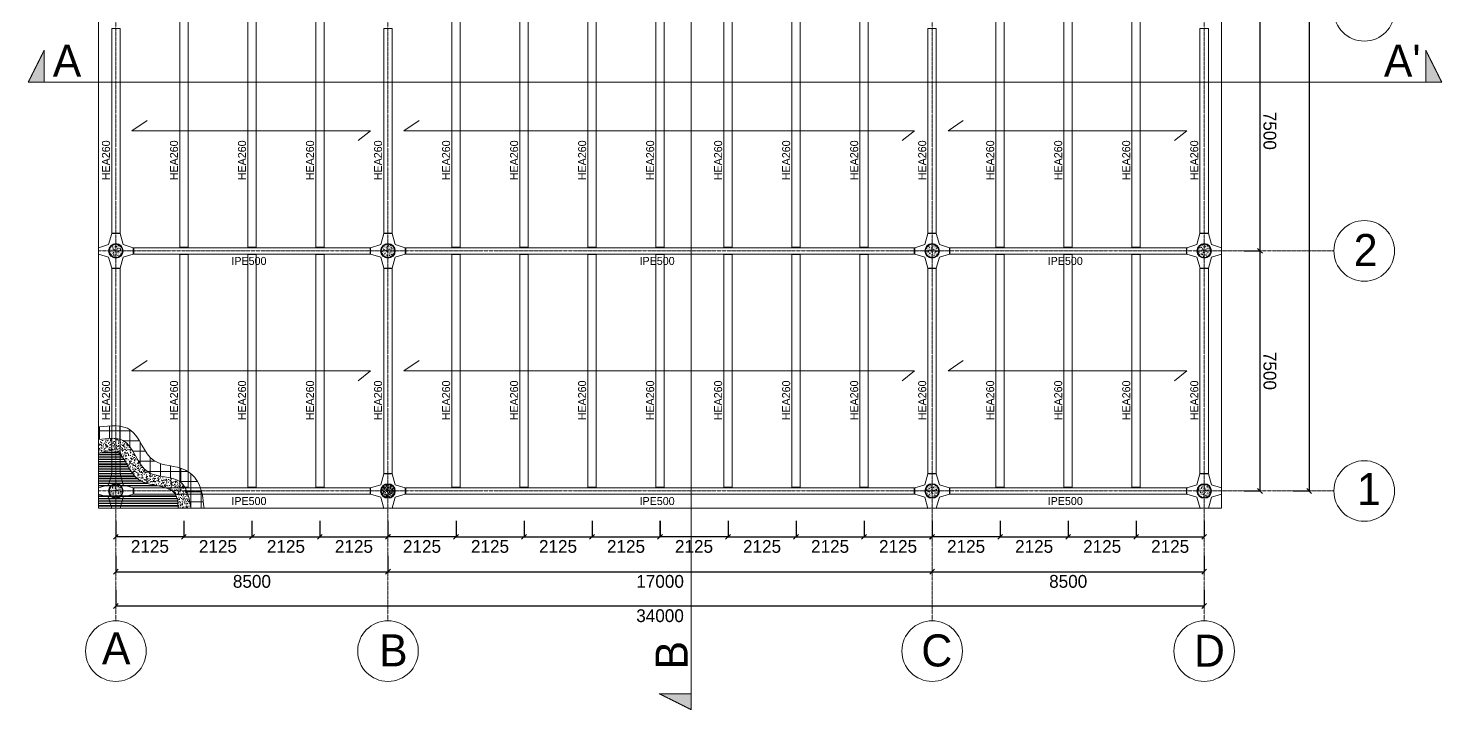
# Model space of a CAD drawing. Header units: millimetres. Extents: x -6949 to 549764, y -83146 to 127128.
# Drawn here: x 262888 to 307043, y -5539 to 15747 of the extents above; entities that cross this region are included whole.
import ezdxf

# ---------------------------------------------------------------- set-up
doc = ezdxf.new("R2010")
doc.units = ezdxf.units.MM
doc.linetypes.add('ACAD_ISO02W100', pattern=[15, 12, -3])
doc.linetypes.add('TRATTO-PUNTO', pattern=[1, 0.5, -0.25, 0, -0.25])
for name, color, linetype, lineweight in [('cemento', 253, 'Continuous', 9), ('GRIGLIA', 6, 'Continuous', 9), ('griglie', 6, 'TRATTO-PUNTO', 9), ('piastra', 6, 'Continuous', 18), ('S-BEAM', 5, 'Continuous', 18), ('S-COLS', 7, 'Continuous', 18), ('sezione', 1, 'ACAD_ISO02W100', 20), ('solaio', 252, 'Continuous', 9), ('SOLAIOPIANTA', 7, 'Continuous', 5)]:
    doc.layers.add(name, color=color, linetype=linetype, lineweight=lineweight)
doc.layers.add('quote', color=7, linetype='Continuous', lineweight=5, true_color=0x383838)
doc.styles.get("Standard").update_dxf_attribs({"font": ''})
doc.styles.get('Standard').set_extended_font_data('Bahnschrift Light')
doc.dimstyles.new('Q 1_150', dxfattribs={"dimtxt": 400, "dimasz": 150, "dimexe": 0.18, "dimexo": 0.0625, "dimgap": 100, "dimtad": 2, "dimdec": 0, "dimzin": 0, "dimdsep": 46, "dimtxsty": 'Standard', "dimblk": 'OBLIQUE', "dimcen": 0, "dimadec": 0, "dimazin": 0, "dimtfac": 1, "dimtdec": 0, "dimtofl": 0, "dimtmove": 1, "dimatfit": 3, "dimfxl": 500, "dimfxlon": 1, "dimtolj": 1, "dimtzin": 0, "dimarcsym": 1})

# ---------------------------------------------------------------- blocks, each defined once
blk = doc.blocks.new('*U166')
at = {"true_color": 0xc7c8ca}
h = blk.add_hatch(color=9, dxfattribs=at)
h.dxf.hatch_style = 1
h.paths.add_polyline_path([(-229, 0, 1), (229, 0, 1)])
h.paths.add_polyline_path([(-209, 0, -1), (209, 0, -1)], flags=16)
h.paths.add_polyline_path([(-146, -100, -1), (-130, -100, -1)], flags=0)
h.paths.add_polyline_path([(-179, 0, -1), (-163, 0, -1)], flags=0)
h.paths.add_polyline_path([(-61, -162, -1), (-45, -162, -1)], flags=0)
h.paths.add_polyline_path([(-146, 100, -1), (-130, 100, -1)], flags=0)
h.paths.add_polyline_path([(45, -162, -1), (61, -162, -1)], flags=0)
h.paths.add_polyline_path([(-61, 162, -1), (-45, 162, -1)], flags=0)
h.paths.add_polyline_path([(130, -100, -1), (146, -100, -1)], flags=0)
h.paths.add_polyline_path([(45, 162, -1), (61, 162, -1)], flags=0)
h.paths.add_polyline_path([(163, 0, -1), (179, 0, -1)], flags=0)
h.paths.add_polyline_path([(130, 100, -1), (146, 100, -1)], flags=0)
blk = doc.blocks.new('*U167')
at = {"layer": 'piastra', "color": 0, "linetype": 'ByBlock', "lineweight": -2, "transparency": 16777216}
for p in [(0, 37500), (8500, 37500), (0, 30000), (8500, 30000), (0, 22500), (8500, 22500), (0, 15000), (8500, 15000), (0, 7500), (8500, 7500), (0, 0), (8500, 0)]:
    blk.add_blockref('*U166', p, dxfattribs=at)
blk = doc.blocks.new('*U168')
at = {"true_color": 0xc7c8ca}
h = blk.add_hatch(color=9, dxfattribs=at)
h.dxf.hatch_style = 1
h.paths.add_polyline_path([(-229, 0, 1), (229, 0, 1)])
h.paths.add_polyline_path([(-209, 0, -1), (209, 0, -1)], flags=16)
h.paths.add_polyline_path([(-146, -100, -1), (-130, -100, -1)], flags=0)
h.paths.add_polyline_path([(-179, 0, -1), (-163, 0, -1)], flags=0)
h.paths.add_polyline_path([(-61, -162, -1), (-45, -162, -1)], flags=0)
h.paths.add_polyline_path([(-146, 100, -1), (-130, 100, -1)], flags=0)
h.paths.add_polyline_path([(45, -162, -1), (61, -162, -1)], flags=0)
h.paths.add_polyline_path([(-61, 162, -1), (-45, 162, -1)], flags=0)
h.paths.add_polyline_path([(130, -100, -1), (146, -100, -1)], flags=0)
h.paths.add_polyline_path([(45, 162, -1), (61, 162, -1)], flags=0)
h.paths.add_polyline_path([(163, 0, -1), (179, 0, -1)], flags=0)
h.paths.add_polyline_path([(130, 100, -1), (146, 100, -1)], flags=0)
blk = doc.blocks.new('*U169')
at = {"layer": 'piastra', "color": 0, "linetype": 'ByBlock', "lineweight": -2, "transparency": 16777216}
for p in [(0, 37500), (8500, 37500), (0, 30000), (8500, 30000), (0, 22500), (8500, 22500), (0, 15000), (8500, 15000), (0, 7500), (8500, 7500), (0, 0), (8500, 0)]:
    blk.add_blockref('*U168', p, dxfattribs=at)
blk = doc.blocks.new('_Oblique')
at = {"color": 0, "linetype": 'ByBlock', "lineweight": -2}
blk.add_line((-0.5, -0.5), (0.5, 0.5), dxfattribs=at)
blk = doc.blocks.new('*D999')
at = {"layer": 'Defpoints', "color": 0, "transparency": 16777216}
for p in [(291125, 8794), (301368, 8794), (291125, 1294)]:
    blk.add_point(p, dxfattribs=at)
at = {"layer": 'quote', "color": 0, "lineweight": -2, "transparency": 16777216}
for p, q in [((300868, 8794), (301368, 8794)), ((301368, 1294), (301368, 8794)), ((300868, 1294), (301368, 1294))]:
    blk.add_line(p, q, dxfattribs=at)
at = {"layer": 'quote', "color": 0, "lineweight": -2, "transparency": 16777216, "xscale": 150, "yscale": 150, "zscale": 150}
for p, rotation in [((301368, 8794), 90.00027978640973), ((301368, 1294), 270.0002797864097)]:
    blk.add_blockref('_Oblique', p, dxfattribs=dict(at, rotation=rotation))
at = {"layer": 'quote', "color": 0, "transparency": 16777216, "insert": (301672, 5044), "char_height": 400, "attachment_point": 5, "rotation": 270.0003}
blk.add_mtext('\\A1;7500', dxfattribs=at)
blk = doc.blocks.new('*D1000')
at = {"layer": 'Defpoints', "color": 0, "transparency": 16777216}
for p in [(299622, 16294), (301368, 16294), (291125, 8794)]:
    blk.add_point(p, dxfattribs=at)
at = {"layer": 'quote', "color": 0, "lineweight": -2, "transparency": 16777216}
for p, q in [((300868, 16294), (301368, 16294)), ((301368, 8794), (301368, 16294)), ((300868, 8794), (301368, 8794))]:
    blk.add_line(p, q, dxfattribs=at)
at = {"layer": 'quote', "color": 0, "lineweight": -2, "transparency": 16777216, "xscale": 150, "yscale": 150, "zscale": 150}
for p, rotation in [((301368, 16294), 90.00027978637635), ((301368, 8794), 270.0002797863763)]:
    blk.add_blockref('_Oblique', p, dxfattribs=dict(at, rotation=rotation))
at = {"layer": 'quote', "color": 0, "transparency": 16777216, "insert": (301672, 12544), "char_height": 400, "attachment_point": 5, "rotation": 270.0003}
blk.add_mtext('\\A1;7500', dxfattribs=at)
blk = doc.blocks.new('*D1004')
at = {"layer": 'Defpoints', "color": 0, "transparency": 16777216}
for p in [(299622, 38794), (299622, 1294), (302902, 1294)]:
    blk.add_point(p, dxfattribs=at)
at = {"layer": 'quote', "color": 0, "lineweight": -2, "transparency": 16777216}
for p, q in [((302402, 38794), (302903, 38794)), ((302902, 38794), (302902, 1294)), ((302402, 1294), (302903, 1294))]:
    blk.add_line(p, q, dxfattribs=at)
at = {"layer": 'quote', "color": 0, "lineweight": -2, "transparency": 16777216, "xscale": 150, "yscale": 150, "zscale": 150}
for p, rotation in [((302902, 38794), 90), ((302902, 1294), 270)]:
    blk.add_blockref('_Oblique', p, dxfattribs=dict(at, rotation=rotation))
at = {"layer": 'quote', "color": 0, "transparency": 16777216, "insert": (303207, 20044), "char_height": 400, "attachment_point": 5, "rotation": 90}
blk.add_mtext('\\A1;37500', dxfattribs=at)
blk = doc.blocks.new('*D1005')
at = {"layer": 'Defpoints', "color": 0, "transparency": 16777216}
for p in [(265625, 1294), (267750, 1294), (265625, -136)]:
    blk.add_point(p, dxfattribs=at)
at = {"layer": 'quote', "color": 0, "lineweight": -2, "transparency": 16777216}
for p, q in [((265625, 364), (265625, -136)), ((267750, 364), (267750, -136)), ((267750, -136), (265625, -136))]:
    blk.add_line(p, q, dxfattribs=at)
at = {"layer": 'quote', "color": 0, "lineweight": -2, "transparency": 16777216, "xscale": 150, "yscale": 150, "zscale": 150, "rotation": 180}
blk.add_blockref('_Oblique', (265625, -136), dxfattribs=at)
at = {"layer": 'quote', "color": 0, "lineweight": -2, "transparency": 16777216, "xscale": 150, "yscale": 150, "zscale": 150}
blk.add_blockref('_Oblique', (267750, -136), dxfattribs=at)
at = {"layer": 'quote', "color": 0, "transparency": 16777216, "insert": (266687, -440), "char_height": 400, "attachment_point": 5}
blk.add_mtext('\\A1;2125', dxfattribs=at)
blk = doc.blocks.new('*D1006')
at = {"layer": 'Defpoints', "color": 0, "transparency": 16777216}
for p in [(267750, 1294), (269875, 1293), (269875, -136)]:
    blk.add_point(p, dxfattribs=at)
at = {"layer": 'quote', "color": 0, "lineweight": -2, "transparency": 16777216}
for p, q in [((267750, 364), (267750, -136)), ((269875, 364), (269875, -136)), ((267750, -136), (269875, -136))]:
    blk.add_line(p, q, dxfattribs=at)
at = {"layer": 'quote', "color": 0, "lineweight": -2, "transparency": 16777216, "xscale": 150, "yscale": 150, "zscale": 150, "rotation": 180}
blk.add_blockref('_Oblique', (267750, -136), dxfattribs=at)
at = {"layer": 'quote', "color": 0, "lineweight": -2, "transparency": 16777216, "xscale": 150, "yscale": 150, "zscale": 150}
blk.add_blockref('_Oblique', (269875, -136), dxfattribs=at)
at = {"layer": 'quote', "color": 0, "transparency": 16777216, "insert": (268812, -440), "char_height": 400, "attachment_point": 5}
blk.add_mtext('\\A1;2125', dxfattribs=at)
blk = doc.blocks.new('*D1007')
at = {"layer": 'Defpoints', "color": 0, "transparency": 16777216}
for p in [(271999, 1408), (269875, 1293), (271999, -136)]:
    blk.add_point(p, dxfattribs=at)
at = {"layer": 'quote', "color": 0, "lineweight": -2, "transparency": 16777216}
for p, q in [((269875, 364), (269875, -136)), ((271999, 364), (271999, -136)), ((269875, -136), (271999, -136))]:
    blk.add_line(p, q, dxfattribs=at)
at = {"layer": 'quote', "color": 0, "lineweight": -2, "transparency": 16777216, "xscale": 150, "yscale": 150, "zscale": 150, "rotation": 180}
blk.add_blockref('_Oblique', (269875, -136), dxfattribs=at)
at = {"layer": 'quote', "color": 0, "lineweight": -2, "transparency": 16777216, "xscale": 150, "yscale": 150, "zscale": 150}
blk.add_blockref('_Oblique', (271999, -136), dxfattribs=at)
at = {"layer": 'quote', "color": 0, "transparency": 16777216, "insert": (270937, -440), "char_height": 400, "attachment_point": 5}
blk.add_mtext('\\A1;2125', dxfattribs=at)
blk = doc.blocks.new('*D1008')
at = {"layer": 'Defpoints', "color": 0, "transparency": 16777216}
for p in [(274123, 1408), (271999, 1293), (274123, -136)]:
    blk.add_point(p, dxfattribs=at)
at = {"layer": 'quote', "color": 0, "lineweight": -2, "transparency": 16777216}
for p, q in [((271999, 364), (271999, -136)), ((274123, 364), (274123, -136)), ((271999, -136), (274123, -136))]:
    blk.add_line(p, q, dxfattribs=at)
at = {"layer": 'quote', "color": 0, "lineweight": -2, "transparency": 16777216, "xscale": 150, "yscale": 150, "zscale": 150, "rotation": 180}
blk.add_blockref('_Oblique', (271999, -136), dxfattribs=at)
at = {"layer": 'quote', "color": 0, "lineweight": -2, "transparency": 16777216, "xscale": 150, "yscale": 150, "zscale": 150}
blk.add_blockref('_Oblique', (274123, -136), dxfattribs=at)
at = {"layer": 'quote', "color": 0, "transparency": 16777216, "insert": (273061, -440), "char_height": 400, "attachment_point": 5}
blk.add_mtext('\\A1;2125', dxfattribs=at)
blk = doc.blocks.new('*D1010')
at = {"layer": 'Defpoints', "color": 0, "transparency": 16777216}
for p in [(274125, 1294), (276250, 1294), (274125, -136)]:
    blk.add_point(p, dxfattribs=at)
at = {"layer": 'quote', "color": 0, "lineweight": -2, "transparency": 16777216}
for p, q in [((274125, 364), (274125, -136)), ((276250, 364), (276250, -136)), ((276250, -136), (274125, -136))]:
    blk.add_line(p, q, dxfattribs=at)
at = {"layer": 'quote', "color": 0, "lineweight": -2, "transparency": 16777216, "xscale": 150, "yscale": 150, "zscale": 150, "rotation": 180}
blk.add_blockref('_Oblique', (274125, -136), dxfattribs=at)
at = {"layer": 'quote', "color": 0, "lineweight": -2, "transparency": 16777216, "xscale": 150, "yscale": 150, "zscale": 150}
blk.add_blockref('_Oblique', (276250, -136), dxfattribs=at)
at = {"layer": 'quote', "color": 0, "transparency": 16777216, "insert": (275187, -440), "char_height": 400, "attachment_point": 5}
blk.add_mtext('\\A1;2125', dxfattribs=at)
blk = doc.blocks.new('*D1011')
at = {"layer": 'Defpoints', "color": 0, "transparency": 16777216}
for p in [(276250, 1294), (278375, 1293), (278375, -136)]:
    blk.add_point(p, dxfattribs=at)
at = {"layer": 'quote', "color": 0, "lineweight": -2, "transparency": 16777216}
for p, q in [((276250, 364), (276250, -136)), ((278375, 364), (278375, -136)), ((276250, -136), (278375, -136))]:
    blk.add_line(p, q, dxfattribs=at)
at = {"layer": 'quote', "color": 0, "lineweight": -2, "transparency": 16777216, "xscale": 150, "yscale": 150, "zscale": 150, "rotation": 180}
blk.add_blockref('_Oblique', (276250, -136), dxfattribs=at)
at = {"layer": 'quote', "color": 0, "lineweight": -2, "transparency": 16777216, "xscale": 150, "yscale": 150, "zscale": 150}
blk.add_blockref('_Oblique', (278375, -136), dxfattribs=at)
at = {"layer": 'quote', "color": 0, "transparency": 16777216, "insert": (277312, -440), "char_height": 400, "attachment_point": 5}
blk.add_mtext('\\A1;2125', dxfattribs=at)
blk = doc.blocks.new('*D1012')
at = {"layer": 'Defpoints', "color": 0, "transparency": 16777216}
for p in [(280499, 1408), (278375, 1293), (280499, -136)]:
    blk.add_point(p, dxfattribs=at)
at = {"layer": 'quote', "color": 0, "lineweight": -2, "transparency": 16777216}
for p, q in [((278375, 364), (278375, -136)), ((280499, 364), (280499, -136)), ((278375, -136), (280499, -136))]:
    blk.add_line(p, q, dxfattribs=at)
at = {"layer": 'quote', "color": 0, "lineweight": -2, "transparency": 16777216, "xscale": 150, "yscale": 150, "zscale": 150, "rotation": 180}
blk.add_blockref('_Oblique', (278375, -136), dxfattribs=at)
at = {"layer": 'quote', "color": 0, "lineweight": -2, "transparency": 16777216, "xscale": 150, "yscale": 150, "zscale": 150}
blk.add_blockref('_Oblique', (280499, -136), dxfattribs=at)
at = {"layer": 'quote', "color": 0, "transparency": 16777216, "insert": (279437, -440), "char_height": 400, "attachment_point": 5}
blk.add_mtext('\\A1;2125', dxfattribs=at)
blk = doc.blocks.new('*D1009')
at = {"layer": 'Defpoints', "color": 0, "transparency": 16777216}
for p in [(282623, 1408), (280499, 1293), (282623, -136)]:
    blk.add_point(p, dxfattribs=at)
at = {"layer": 'quote', "color": 0, "lineweight": -2, "transparency": 16777216}
for p, q in [((280499, 364), (280499, -136)), ((282623, 364), (282623, -136)), ((280499, -136), (282623, -136))]:
    blk.add_line(p, q, dxfattribs=at)
at = {"layer": 'quote', "color": 0, "lineweight": -2, "transparency": 16777216, "xscale": 150, "yscale": 150, "zscale": 150, "rotation": 180}
blk.add_blockref('_Oblique', (280499, -136), dxfattribs=at)
at = {"layer": 'quote', "color": 0, "lineweight": -2, "transparency": 16777216, "xscale": 150, "yscale": 150, "zscale": 150}
blk.add_blockref('_Oblique', (282623, -136), dxfattribs=at)
at = {"layer": 'quote', "color": 0, "transparency": 16777216, "insert": (281561, -440), "char_height": 400, "attachment_point": 5}
blk.add_mtext('\\A1;2125', dxfattribs=at)
blk = doc.blocks.new('*D1014')
at = {"layer": 'Defpoints', "color": 0, "transparency": 16777216}
for p in [(291122, 1294), (293247, 1294), (291122, -136)]:
    blk.add_point(p, dxfattribs=at)
at = {"layer": 'quote', "color": 0, "lineweight": -2, "transparency": 16777216}
for p, q in [((291122, 364), (291122, -136)), ((293247, 364), (293247, -136)), ((293247, -136), (291122, -136))]:
    blk.add_line(p, q, dxfattribs=at)
at = {"layer": 'quote', "color": 0, "lineweight": -2, "transparency": 16777216, "xscale": 150, "yscale": 150, "zscale": 150, "rotation": 180}
blk.add_blockref('_Oblique', (291122, -136), dxfattribs=at)
at = {"layer": 'quote', "color": 0, "lineweight": -2, "transparency": 16777216, "xscale": 150, "yscale": 150, "zscale": 150}
blk.add_blockref('_Oblique', (293247, -136), dxfattribs=at)
at = {"layer": 'quote', "color": 0, "transparency": 16777216, "insert": (292185, -440), "char_height": 400, "attachment_point": 5}
blk.add_mtext('\\A1;2125', dxfattribs=at)
blk = doc.blocks.new('*D1015')
at = {"layer": 'Defpoints', "color": 0, "transparency": 16777216}
for p in [(293247, 1294), (295372, 1293), (295372, -136)]:
    blk.add_point(p, dxfattribs=at)
at = {"layer": 'quote', "color": 0, "lineweight": -2, "transparency": 16777216}
for p, q in [((293247, 364), (293247, -136)), ((295372, 364), (295372, -136)), ((293247, -136), (295372, -136))]:
    blk.add_line(p, q, dxfattribs=at)
at = {"layer": 'quote', "color": 0, "lineweight": -2, "transparency": 16777216, "xscale": 150, "yscale": 150, "zscale": 150, "rotation": 180}
blk.add_blockref('_Oblique', (293247, -136), dxfattribs=at)
at = {"layer": 'quote', "color": 0, "lineweight": -2, "transparency": 16777216, "xscale": 150, "yscale": 150, "zscale": 150}
blk.add_blockref('_Oblique', (295372, -136), dxfattribs=at)
at = {"layer": 'quote', "color": 0, "transparency": 16777216, "insert": (294310, -440), "char_height": 400, "attachment_point": 5}
blk.add_mtext('\\A1;2125', dxfattribs=at)
blk = doc.blocks.new('*D1016')
at = {"layer": 'Defpoints', "color": 0, "transparency": 16777216}
for p in [(297497, 1408), (295372, 1293), (297497, -136)]:
    blk.add_point(p, dxfattribs=at)
at = {"layer": 'quote', "color": 0, "lineweight": -2, "transparency": 16777216}
for p, q in [((295372, 364), (295372, -136)), ((297497, 364), (297497, -136)), ((295372, -136), (297497, -136))]:
    blk.add_line(p, q, dxfattribs=at)
at = {"layer": 'quote', "color": 0, "lineweight": -2, "transparency": 16777216, "xscale": 150, "yscale": 150, "zscale": 150, "rotation": 180}
blk.add_blockref('_Oblique', (295372, -136), dxfattribs=at)
at = {"layer": 'quote', "color": 0, "lineweight": -2, "transparency": 16777216, "xscale": 150, "yscale": 150, "zscale": 150}
blk.add_blockref('_Oblique', (297497, -136), dxfattribs=at)
at = {"layer": 'quote', "color": 0, "transparency": 16777216, "insert": (296435, -440), "char_height": 400, "attachment_point": 5}
blk.add_mtext('\\A1;2125', dxfattribs=at)
blk = doc.blocks.new('*D1013')
at = {"layer": 'Defpoints', "color": 0, "transparency": 16777216}
for p in [(299621, 1408), (297497, 1293), (299621, -136)]:
    blk.add_point(p, dxfattribs=at)
at = {"layer": 'quote', "color": 0, "lineweight": -2, "transparency": 16777216}
for p, q in [((297497, 364), (297497, -136)), ((299621, 364), (299621, -136)), ((297497, -136), (299621, -136))]:
    blk.add_line(p, q, dxfattribs=at)
at = {"layer": 'quote', "color": 0, "lineweight": -2, "transparency": 16777216, "xscale": 150, "yscale": 150, "zscale": 150, "rotation": 180}
blk.add_blockref('_Oblique', (297497, -136), dxfattribs=at)
at = {"layer": 'quote', "color": 0, "lineweight": -2, "transparency": 16777216, "xscale": 150, "yscale": 150, "zscale": 150}
blk.add_blockref('_Oblique', (299621, -136), dxfattribs=at)
at = {"layer": 'quote', "color": 0, "transparency": 16777216, "insert": (298559, -440), "char_height": 400, "attachment_point": 5}
blk.add_mtext('\\A1;2125', dxfattribs=at)
blk = doc.blocks.new('*D1017')
at = {"layer": 'Defpoints', "color": 0, "transparency": 16777216}
for p in [(282622, 1294), (284747, 1294), (282622, -136)]:
    blk.add_point(p, dxfattribs=at)
at = {"layer": 'quote', "color": 0, "lineweight": -2, "transparency": 16777216}
for p, q in [((282622, 364), (282622, -136)), ((284747, 364), (284747, -136)), ((284747, -136), (282622, -136))]:
    blk.add_line(p, q, dxfattribs=at)
at = {"layer": 'quote', "color": 0, "lineweight": -2, "transparency": 16777216, "xscale": 150, "yscale": 150, "zscale": 150, "rotation": 180}
blk.add_blockref('_Oblique', (282622, -136), dxfattribs=at)
at = {"layer": 'quote', "color": 0, "lineweight": -2, "transparency": 16777216, "xscale": 150, "yscale": 150, "zscale": 150}
blk.add_blockref('_Oblique', (284747, -136), dxfattribs=at)
at = {"layer": 'quote', "color": 0, "transparency": 16777216, "insert": (283685, -440), "char_height": 400, "attachment_point": 5}
blk.add_mtext('\\A1;2125', dxfattribs=at)
blk = doc.blocks.new('*D1018')
at = {"layer": 'Defpoints', "color": 0, "transparency": 16777216}
for p in [(284747, 1294), (286872, 1293), (286872, -136)]:
    blk.add_point(p, dxfattribs=at)
at = {"layer": 'quote', "color": 0, "lineweight": -2, "transparency": 16777216}
for p, q in [((284747, 364), (284747, -136)), ((286872, 364), (286872, -136)), ((284747, -136), (286872, -136))]:
    blk.add_line(p, q, dxfattribs=at)
at = {"layer": 'quote', "color": 0, "lineweight": -2, "transparency": 16777216, "xscale": 150, "yscale": 150, "zscale": 150, "rotation": 180}
blk.add_blockref('_Oblique', (284747, -136), dxfattribs=at)
at = {"layer": 'quote', "color": 0, "lineweight": -2, "transparency": 16777216, "xscale": 150, "yscale": 150, "zscale": 150}
blk.add_blockref('_Oblique', (286872, -136), dxfattribs=at)
at = {"layer": 'quote', "color": 0, "transparency": 16777216, "insert": (285810, -440), "char_height": 400, "attachment_point": 5}
blk.add_mtext('\\A1;2125', dxfattribs=at)
blk = doc.blocks.new('*D1019')
at = {"layer": 'Defpoints', "color": 0, "transparency": 16777216}
for p in [(288997, 1408), (286872, 1293), (288997, -136)]:
    blk.add_point(p, dxfattribs=at)
at = {"layer": 'quote', "color": 0, "lineweight": -2, "transparency": 16777216}
for p, q in [((286872, 364), (286872, -136)), ((288997, 364), (288997, -136)), ((286872, -136), (288997, -136))]:
    blk.add_line(p, q, dxfattribs=at)
at = {"layer": 'quote', "color": 0, "lineweight": -2, "transparency": 16777216, "xscale": 150, "yscale": 150, "zscale": 150, "rotation": 180}
blk.add_blockref('_Oblique', (286872, -136), dxfattribs=at)
at = {"layer": 'quote', "color": 0, "lineweight": -2, "transparency": 16777216, "xscale": 150, "yscale": 150, "zscale": 150}
blk.add_blockref('_Oblique', (288997, -136), dxfattribs=at)
at = {"layer": 'quote', "color": 0, "transparency": 16777216, "insert": (287935, -440), "char_height": 400, "attachment_point": 5}
blk.add_mtext('\\A1;2125', dxfattribs=at)
blk = doc.blocks.new('*D1020')
at = {"layer": 'Defpoints', "color": 0, "transparency": 16777216}
for p in [(291121, 1408), (288997, 1293), (291121, -136)]:
    blk.add_point(p, dxfattribs=at)
at = {"layer": 'quote', "color": 0, "lineweight": -2, "transparency": 16777216}
for p, q in [((288997, 364), (288997, -136)), ((291121, 364), (291121, -136)), ((288997, -136), (291121, -136))]:
    blk.add_line(p, q, dxfattribs=at)
at = {"layer": 'quote', "color": 0, "lineweight": -2, "transparency": 16777216, "xscale": 150, "yscale": 150, "zscale": 150, "rotation": 180}
blk.add_blockref('_Oblique', (288997, -136), dxfattribs=at)
at = {"layer": 'quote', "color": 0, "lineweight": -2, "transparency": 16777216, "xscale": 150, "yscale": 150, "zscale": 150}
blk.add_blockref('_Oblique', (291121, -136), dxfattribs=at)
at = {"layer": 'quote', "color": 0, "transparency": 16777216, "insert": (290059, -440), "char_height": 400, "attachment_point": 5}
blk.add_mtext('\\A1;2125', dxfattribs=at)
blk = doc.blocks.new('*D1021')
at = {"layer": 'Defpoints', "color": 0, "transparency": 16777216}
for p in [(265625, 1294), (274125, 1294), (274125, -1228)]:
    blk.add_point(p, dxfattribs=at)
at = {"layer": 'quote', "color": 0, "lineweight": -2, "transparency": 16777216}
for p, q in [((265625, -728), (265625, -1228)), ((274125, -728), (274125, -1228)), ((265625, -1228), (274125, -1228))]:
    blk.add_line(p, q, dxfattribs=at)
at = {"layer": 'quote', "color": 0, "lineweight": -2, "transparency": 16777216, "xscale": 150, "yscale": 150, "zscale": 150, "rotation": 180}
blk.add_blockref('_Oblique', (265625, -1228), dxfattribs=at)
at = {"layer": 'quote', "color": 0, "lineweight": -2, "transparency": 16777216, "xscale": 150, "yscale": 150, "zscale": 150}
blk.add_blockref('_Oblique', (274125, -1228), dxfattribs=at)
at = {"layer": 'quote', "color": 0, "transparency": 16777216, "insert": (269875, -1532), "char_height": 400, "attachment_point": 5}
blk.add_mtext('\\A1;8500', dxfattribs=at)
blk = doc.blocks.new('*D1022')
at = {"layer": 'Defpoints', "color": 0, "transparency": 16777216}
for p in [(274125, 1294), (291125, -1228), (291125, -1228)]:
    blk.add_point(p, dxfattribs=at)
at = {"layer": 'quote', "color": 0, "lineweight": -2, "transparency": 16777216}
for p, q in [((274125, -728), (274125, -1228)), ((274125, -1228), (291125, -1228)), ((291125, -1228), (291125, -1228))]:
    blk.add_line(p, q, dxfattribs=at)
at = {"layer": 'quote', "color": 0, "lineweight": -2, "transparency": 16777216, "xscale": 150, "yscale": 150, "zscale": 150, "rotation": 180}
blk.add_blockref('_Oblique', (274125, -1228), dxfattribs=at)
at = {"layer": 'quote', "color": 0, "lineweight": -2, "transparency": 16777216, "xscale": 150, "yscale": 150, "zscale": 150}
blk.add_blockref('_Oblique', (291125, -1228), dxfattribs=at)
at = {"layer": 'quote', "color": 0, "transparency": 16777216, "insert": (282625, -1532), "char_height": 400, "attachment_point": 5}
blk.add_mtext('\\A1;17000', dxfattribs=at)
blk = doc.blocks.new('*D1023')
at = {"layer": 'Defpoints', "color": 0, "transparency": 16777216}
for p in [(299622, 1294), (291125, -1228), (299622, -1228)]:
    blk.add_point(p, dxfattribs=at)
at = {"layer": 'quote', "color": 0, "lineweight": -2, "transparency": 16777216}
for p, q in [((299622, -728), (299622, -1228)), ((291125, -1228), (291125, -1228)), ((291125, -1228), (299622, -1228))]:
    blk.add_line(p, q, dxfattribs=at)
at = {"layer": 'quote', "color": 0, "lineweight": -2, "transparency": 16777216, "xscale": 150, "yscale": 150, "zscale": 150, "rotation": 180}
blk.add_blockref('_Oblique', (291125, -1228), dxfattribs=at)
at = {"layer": 'quote', "color": 0, "lineweight": -2, "transparency": 16777216, "xscale": 150, "yscale": 150, "zscale": 150}
blk.add_blockref('_Oblique', (299622, -1228), dxfattribs=at)
at = {"layer": 'quote', "color": 0, "transparency": 16777216, "insert": (295374, -1532), "char_height": 400, "attachment_point": 5}
blk.add_mtext('\\A1;8500', dxfattribs=at)
blk = doc.blocks.new('*D1024')
at = {"layer": 'Defpoints', "color": 0, "transparency": 16777216}
for p in [(265625, 1294), (299622, 1294), (265625, -2300)]:
    blk.add_point(p, dxfattribs=at)
at = {"layer": 'quote', "color": 0, "lineweight": -2, "transparency": 16777216}
for p, q in [((265625, -1800), (265625, -2300)), ((299622, -1800), (299622, -2300)), ((299622, -2300), (265625, -2300))]:
    blk.add_line(p, q, dxfattribs=at)
at = {"layer": 'quote', "color": 0, "lineweight": -2, "transparency": 16777216, "xscale": 150, "yscale": 150, "zscale": 150, "rotation": 180}
blk.add_blockref('_Oblique', (265625, -2300), dxfattribs=at)
at = {"layer": 'quote', "color": 0, "lineweight": -2, "transparency": 16777216, "xscale": 150, "yscale": 150, "zscale": 150}
blk.add_blockref('_Oblique', (299622, -2300), dxfattribs=at)
at = {"layer": 'quote', "color": 0, "transparency": 16777216, "insert": (282624, -2604), "char_height": 400, "attachment_point": 5}
blk.add_mtext('\\A1;34000', dxfattribs=at)

msp = doc.modelspace()

# ---------------------------------------------------------------- hatches: boundary and pattern name
at = {"layer": 'cemento'}
h = msp.add_hatch(dxfattribs=at)
h.set_pattern_fill('AR-CONC', color=256, scale=0.5, angle=48)
h.paths.add_polyline_path([(265416.3, 8793.6, 1), (265833.3, 8793.6, 1)])
h = msp.add_hatch(dxfattribs=at)
h.set_pattern_fill('AR-CONC', color=256, scale=0.5, angle=48)
h.paths.add_polyline_path([(273916.3, 8793.6, 1), (274333.3, 8793.6, 1)])
h = msp.add_hatch(dxfattribs=at)
h.set_pattern_fill('AR-CONC', color=256, scale=0.5, angle=48)
h.paths.add_polyline_path([(290913.8, 8793.6, 1), (291330.8, 8793.6, 1)])
h = msp.add_hatch(dxfattribs=at)
h.set_pattern_fill('AR-CONC', color=256, scale=0.5, angle=48)
h.paths.add_polyline_path([(299413.8, 8793.6, 1), (299830.8, 8793.6, 1)])
h = msp.add_hatch(dxfattribs=at)
h.set_pattern_fill('AR-CONC', color=256, scale=0.5, angle=48)
h.paths.add_polyline_path([(265416.3, 1293.6, 1), (265833.3, 1293.6, 1)])
h = msp.add_hatch(dxfattribs=at)
h.set_pattern_fill('AR-CONC', color=256, scale=0.5, angle=48)
h.paths.add_polyline_path([(273916.3, 1293.6, 1), (274333.3, 1293.6, 1)])
h = msp.add_hatch(dxfattribs=at)
h.set_pattern_fill('AR-CONC', color=256, scale=0.5, angle=48)
h.paths.add_polyline_path([(290913.8, 1293.6, 1), (291330.8, 1293.6, 1)])
h = msp.add_hatch(dxfattribs=at)
h.set_pattern_fill('AR-CONC', color=256, scale=0.5, angle=48)
h.paths.add_polyline_path([(299413.8, 1293.6, 1), (299830.8, 1293.6, 1)])
at = {"layer": 'quote'}
h = msp.add_hatch(color=1, dxfattribs=at)
h.dxf.hatch_style = 1
h.paths.add_polyline_path([(283600.9, 41721.7), (282600.9, 41221.7), (283600.9, 41221.7)])
h.paths.add_polyline_path([(283600.9, -5038.6), (282600.9, -5038.6), (283600.9, -5538.6)])
h = msp.add_hatch(color=1, dxfattribs=at)
h.dxf.hatch_style = 1
h.paths.add_polyline_path([(263387.8, 15064.4), (262887.8, 14064.4), (263387.8, 14064.4)])
h.paths.add_polyline_path([(306543, 15064.4), (306543, 14064.4), (307043, 14064.4)])
h = msp.add_hatch(dxfattribs=at)
h.set_pattern_fill('ANSI37', color=1, scale=100, angle=45)
edge = h.paths.add_edge_path()
edge.add_spline(control_points=[(268377.7, 752.2), (268347.8, 1058.9), (268301.4, 1535.5), (267678.7, 2124.7), (266602, 2013.2), (266277.9, 3420.4), (265458.8, 3335), (265084.2, 3296)], knot_values=[0, 0, 0, 0, 889.3101906, 1381.7425409, 2417.9306076, 3608.4326114, 4612.1329141, 4612.1329141, 4612.1329141, 4612.1329141], degree=3, periodic=0)
edge.add_line((265084.2, 3296), (265084.1, 2896.7))
edge.add_spline(control_points=[(265084.1, 2896.7), (265367.7, 2936.9), (266118, 3043.1), (266374.3, 1625.8), (267765.2, 1815), (267908.3, 1091.8), (267975.8, 750.8)], knot_values=[0, 0, 0, 0, 768.4534435, 2033.2481783, 3052.9640461, 3962.9627011, 3962.9627011, 3962.9627011, 3962.9627011], degree=3, periodic=0)
edge.add_line((267975.8, 750.8), (268377.8, 750.8))
h = msp.add_hatch(dxfattribs=at)
h.set_pattern_fill('AR-CONC', color=0)
edge = h.paths.add_edge_path()
edge.add_spline(control_points=[(267975.8, 752.2), (267908.3, 1093.2), (267765.2, 1816.4), (266374.3, 1627.2), (266118, 3044.5), (265367.7, 2938.3), (265084.1, 2898.1)], knot_values=[0, 0, 0, 0, 909.998655, 1929.7145228, 3194.5092575, 3962.9627011, 3962.9627011, 3962.9627011, 3962.9627011], degree=3, periodic=0)
edge.add_line((265084.1, 2898.1), (265084.1, 2472.4))
edge.add_spline(control_points=[(265084.1, 2472.4), (265281.3, 2524.7), (265871.9, 2681.5), (266103.1, 1307.8), (267510.3, 1548.7), (267560.6, 917.3), (267573.8, 752.2)], knot_values=[0, 0, 0, 0, 542.8298595, 1625.8834055, 2902.4353593, 3354.7424606, 3354.7424606, 3354.7424606, 3354.7424606], degree=3, periodic=0)
edge.add_line((267573.8, 752.2), (267975.8, 752.2))

# ---------------------------------------------------------------- linework, layer by layer
at = {"layer": 'GRIGLIA'}
for centre in [(304622.3, 16293.6), (304622.3, 8793.6), (304622.3, 1293.6), (265624.8, -3706.4), (274124.8, -3706.4), (291124.8, -3706.4), (299622.3, -3706.4)]:
    msp.add_circle(centre, 946.7, dxfattribs=at)
at = {"layer": 'griglie'}
for points in [[(265624.8, 39334.6), (265624.8, -2759.7)], [(274124.8, 39334.6), (274124.8, -2759.7)], [(291124.8, 39334.6), (291124.8, -2759.7)], [(299622.3, 39334.6), (299622.3, -2759.7)], [(265083.9, 8793.4), (303675.6, 8793.6)], [(265083.9, 1293.6), (303675.6, 1293.6)]]:
    msp.add_lwpolyline(points, dxfattribs=at)
at = {"layer": 'piastra'}
for points in [[(266165.9, 8693.4), (266165.9, 8893.4), (265852, 8990.5), (265754.9, 9334.4), (265493.3, 9334.9), (265397.8, 8990.5), (265083.9, 8893.4), (265083.9, 8693.4), (265397.8, 8596.3), (265495, 8252), (265754.9, 8252.4), (265852, 8596.3)], [(274665.9, 8693.4), (274665.9, 8893.4), (274352, 8990.5), (274254.9, 9334.4), (273993.3, 9334.9), (273897.8, 8990.5), (273583.9, 8893.4), (273583.9, 8693.4), (273897.8, 8596.3), (273995, 8252), (274254.9, 8252.4), (274352, 8596.3)], [(291663.4, 8693.4), (291663.4, 8893.4), (291349.6, 8990.5), (291252.4, 9334.4), (290990.8, 9334.9), (290895.3, 8990.5), (290581.4, 8893.4), (290581.4, 8693.4), (290895.3, 8596.3), (290992.5, 8252), (291252.4, 8252.4), (291349.6, 8596.3)], [(300163.4, 8693.4), (300163.4, 8893.4), (299849.6, 8990.5), (299752.4, 9334.4), (299490.8, 9334.9), (299395.3, 8990.5), (299081.4, 8893.4), (299081.4, 8693.4), (299395.3, 8596.3), (299492.5, 8252), (299752.4, 8252.4), (299849.6, 8596.3)], [(266165.9, 1193.4), (266165.9, 1393.4), (265852, 1490.5), (265754.9, 1834.4), (265493.3, 1834.9), (265397.8, 1490.5), (265083.9, 1393.4), (265083.9, 1193.4), (265397.8, 1096.3), (265495, 752), (265754.9, 752.4), (265852, 1096.3)], [(274665.9, 1193.4), (274665.9, 1393.4), (274352, 1490.5), (274254.9, 1834.4), (273993.3, 1834.9), (273897.8, 1490.5), (273583.9, 1393.4), (273583.9, 1193.4), (273897.8, 1096.3), (273995, 752), (274254.9, 752.4), (274352, 1096.3)], [(291663.4, 1193.4), (291663.4, 1393.4), (291349.6, 1490.5), (291252.4, 1834.4), (290990.8, 1834.9), (290895.3, 1490.5), (290581.4, 1393.4), (290581.4, 1193.4), (290895.3, 1096.3), (290992.5, 752), (291252.4, 752.4), (291349.6, 1096.3)], [(300163.4, 1193.4), (300163.4, 1393.4), (299849.6, 1490.5), (299752.4, 1834.4), (299490.8, 1834.9), (299395.3, 1490.5), (299081.4, 1393.4), (299081.4, 1193.4), (299395.3, 1096.3), (299492.5, 752), (299752.4, 752.4), (299849.6, 1096.3)]]:
    msp.add_lwpolyline(points, close=True, dxfattribs=at)
at = {"layer": 'quote'}
for points in [[(273194.9, 12236.7), (273580, 12543.6), (266125.6, 12543.6), (266597.7, 12869.8)], [(290577.6, 12543.5), (290577.6, 12543.5), (274624.5, 12543.4), (275096.6, 12869.6)], [(298692.4, 12236.7), (299077.6, 12543.6), (291623.1, 12543.6), (292095.2, 12869.8)], [(290192.4, 12236.6), (290577.6, 12543.5), (290577.6, 12543.5), (290577.6, 12543.5)], [(273194.9, 4736.7), (273580.1, 5043.6), (266125.6, 5043.6), (266597.7, 5369.8)], [(290577.6, 5043.6), (290577.6, 5043.6), (274624.5, 5043.6), (275096.6, 5369.7)], [(298692.4, 4736.7), (299077.6, 5043.6), (291623.1, 5043.6), (292095.2, 5369.8)], [(290192.4, 4736.7), (290577.6, 5043.6), (290577.6, 5043.6), (290577.6, 5043.6)]]:
    msp.add_lwpolyline(points, dxfattribs=at)
at = {"layer": 'S-BEAM'}
for points in [[(267879.9, 16178.4), (267618.3, 16178.4), (267618.3, 8908.4), (267879.9, 8908.4)], [(270004.9, 16178.4), (269743.3, 16178.4), (269743.3, 8908.4), (270004.9, 8908.4)], [(272129.9, 16178.4), (271868.3, 16178.4), (271868.3, 8908.4), (272129.9, 8908.4)], [(276379.9, 16178.3), (276118.2, 16178.3), (276118.2, 8908.3), (276379.9, 8908.3)], [(278504.9, 16178.3), (278243.2, 16178.3), (278243.2, 8908.3), (278504.9, 8908.3)], [(280629.9, 16178.3), (280368.2, 16178.3), (280368.2, 8908.3), (280629.9, 8908.3)], [(282754.9, 16178.3), (282493.2, 16178.3), (282493.2, 8908.3), (282754.9, 8908.3)], [(284879.9, 16178.3), (284618.2, 16178.3), (284618.2, 8908.3), (284879.9, 8908.3)], [(287004.9, 16178.3), (286743.2, 16178.3), (286743.2, 8908.3), (287004.9, 8908.3)], [(289129.9, 16178.3), (288868.2, 16178.3), (288868.2, 8908.3), (289129.9, 8908.3)], [(293377.4, 16178.4), (293115.8, 16178.4), (293115.8, 8908.4), (293377.4, 8908.4)], [(295502.4, 16178.4), (295240.8, 16178.4), (295240.8, 8908.4), (295502.4, 8908.4)], [(297627.4, 16178.4), (297365.8, 16178.4), (297365.8, 8908.4), (297627.4, 8908.4)], [(265754.9, 15742.4), (265493.3, 15742.4), (265493.3, 9344.9), (265754.9, 9344.9)], [(274254.9, 15742.4), (273993.3, 15742.4), (273993.3, 9344.9), (274254.9, 9344.9)], [(291252.4, 15742.4), (290990.8, 15742.4), (290990.8, 9344.9), (291252.4, 9344.9)], [(299752.4, 15742.4), (299490.8, 15742.4), (299490.8, 9344.9), (299752.4, 9344.9)], [(266180.9, 8893.4), (273568.9, 8893.4), (273568.9, 8693.4), (266180.9, 8693.4)], [(274685.9, 8893.4), (290561.4, 8893.5), (290561.4, 8693.5), (274685.9, 8693.4)], [(291678.4, 8893.4), (299066.4, 8893.4), (299066.4, 8693.4), (291678.4, 8693.4)], [(267880.4, 8678.4), (267618.8, 8678.4), (267618.8, 1408.4), (267880.4, 1408.4)], [(270004.9, 8678.4), (269743.3, 8678.4), (269743.3, 1408.4), (270004.9, 1408.4)], [(272129.9, 8678.4), (271868.3, 8678.4), (271868.3, 1408.4), (272129.9, 1408.4)], [(276379.9, 8678.4), (276118.3, 8678.4), (276118.3, 1408.4), (276379.9, 1408.4)], [(278504.9, 8678.4), (278243.3, 8678.4), (278243.3, 1408.4), (278504.9, 1408.4)], [(280629.9, 8678.4), (280368.3, 8678.4), (280368.3, 1408.4), (280629.9, 1408.4)], [(282754.9, 8678.4), (282493.3, 8678.4), (282493.3, 1408.4), (282754.9, 1408.4)], [(284879.9, 8678.4), (284618.3, 8678.4), (284618.3, 1408.4), (284879.9, 1408.4)], [(287004.9, 8678.4), (286743.3, 8678.4), (286743.3, 1408.4), (287004.9, 1408.4)], [(289129.9, 8678.4), (288868.3, 8678.4), (288868.3, 1408.4), (289129.9, 1408.4)], [(293377.4, 8678.4), (293115.8, 8678.4), (293115.8, 1408.4), (293377.4, 1408.4)], [(295502.4, 8678.4), (295240.8, 8678.4), (295240.8, 1408.4), (295502.4, 1408.4)], [(297627.4, 8678.4), (297365.8, 8678.4), (297365.8, 1408.4), (297627.4, 1408.4)], [(265754.9, 8242.4), (265493.3, 8242.4), (265493.3, 1844.9), (265754.9, 1844.9)], [(274254.9, 8242.4), (273993.3, 8242.4), (273993.3, 1844.9), (274254.9, 1844.9)], [(291252.4, 8242.4), (290990.8, 8242.4), (290990.8, 1844.9), (291252.4, 1844.9)], [(299752.4, 8242.4), (299490.8, 8242.4), (299490.8, 1844.9), (299752.4, 1844.9)], [(266180.9, 1393.4), (273568.9, 1393.4), (273568.9, 1193.4), (266180.9, 1193.4)], [(274685.9, 1393.5), (290561.4, 1393.6), (290561.4, 1193.6), (274685.9, 1193.5)], [(291678.4, 1393.4), (299066.4, 1393.4), (299066.4, 1193.4), (291678.4, 1193.4)]]:
    msp.add_lwpolyline(points, close=True, dxfattribs=at)
at = {"layer": 'S-COLS'}
for centre, radius in [((265624.8, 8793.6), 228.5), ((265624.8, 8793.6), 208.5), ((274124.8, 8793.6), 228.5), ((274124.8, 8793.6), 208.5), ((291122.3, 8793.6), 228.5), ((291122.3, 8793.6), 208.5), ((299622.3, 8793.6), 228.5), ((299622.3, 8793.6), 208.5), ((265624.8, 1293.6), 228.5), ((265624.8, 1293.6), 208.5), ((274124.8, 1293.6), 228.5), ((274124.8, 1293.6), 208.5), ((291122.3, 1293.6), 228.5), ((291122.3, 1293.6), 208.5), ((299622.3, 1293.6), 228.5), ((299622.3, 1293.6), 208.5)]:
    msp.add_circle(centre, radius, dxfattribs=at)
for points in [[(265084.2, 3296), (266082.8, 3195.3), (266805.7, 2249.4), (267796.8, 1947), (268159.9, 1614.4), (268377.7, 752.2)], [(265084.1, 2898.1), (265852, 2868.6), (266641, 1880), (267618.3, 1589), (267975.8, 752.2)], [(265084.1, 2472.4), (265624.2, 2526.2), (266296.8, 1677.3), (267478.5, 1194.3), (267573.8, 752.2)]]:
    msp.add_spline(points, degree=3, dxfattribs=at)
at = {"layer": 'sezione'}
for points in [[(283600.9, 41221.7), (283600.9, -5538.6)], [(262887.8, 14064.4), (307043, 14064.4)]]:
    msp.add_lwpolyline(points, dxfattribs=at)
at = {"layer": 'sezione', "color": 14}
for points in [[(263387.8, 14064.4), (262887.8, 14064.4), (263387.8, 14064.4), (263387.8, 15064.4), (262887.8, 14064.4)], [(306543, 14064.4), (307043, 14064.4), (306543, 14064.4), (306543, 15064.4), (307043, 14064.4)], [(283600.9, -5038.6), (283600.9, -5538.6), (283600.9, -5038.6), (282600.9, -5038.6), (283600.9, -5538.6)]]:
    msp.add_lwpolyline(points, dxfattribs=at)
at = {"layer": 'solaio'}
msp.add_lwpolyline([(265083.9, 39335.6), (300163.4, 39334.4), (300163.4, 752.2), (265083.9, 752.2), (265088.5, 39335.6)], dxfattribs=at)
at = {"layer": 'SOLAIOPIANTA'}
for points in [[(265084, 2289.6), (265877.6, 2289.7)], [(265084, 2276.1), (265886.1, 2276.2)], [(265084, 2214.6), (265923.1, 2214.7)], [(265084.1, 2439.6), (265759.5, 2439.6)], [(265084.1, 2426.1), (265773, 2426.1)], [(265084.1, 2364.6), (265825.5, 2364.7)], [(265084.1, 2351.1), (265835.6, 2351.2)], [(265194.4, 2501.1), (265678.9, 2501.1)], [(265084, 2201.1), (265930.9, 2201.2)], [(265084, 2139.6), (265965.5, 2139.7)], [(265084, 2126.1), (265973, 2126.2)], [(265084, 2064.6), (266007, 2064.7)], [(265084, 2051.1), (266014.6, 2051.2)], [(265084, 1989.6), (266049.6, 1989.7)], [(265084, 1976.1), (266057.5, 1976.2)], [(265084, 1914.6), (266095.1, 1914.7)], [(265084, 1901.1), (266103.7, 1901.2)], [(265084, 1839.6), (266145.8, 1839.7)], [(265084, 1826.1), (266155.8, 1826.2)], [(265083.9, 1764.6), (266205.6, 1764.8)], [(265083.9, 1751.1), (266217.8, 1751.2)], [(265083.9, 1689.6), (266281.6, 1689.8)], [(265083.9, 1676.1), (266298.1, 1676.3)], [(265083.9, 1614.6), (266391.1, 1614.8)], [(265083.9, 1601.1), (266416.6, 1601.3)], [(265083.9, 1539.6), (266568, 1539.8)], [(265083.9, 1526.1), (266611.7, 1526.3)], [(265083.9, 1464.6), (266874.2, 1464.8)], [(265083.9, 1451.1), (266940.7, 1451.3)], [(265083.9, 1138), (267507.2, 1137.7)], [(265083.9, 1124.5), (267512.5, 1124.2)], [(265083.9, 1063), (267532, 1062.7)], [(265083.9, 1049.5), (267535.4, 1049.2)], [(265083.9, 988), (267548.1, 987.7)], [(265083.9, 974.5), (267550.3, 974.2)], [(265083.9, 913), (267558.9, 912.7)], [(265083.9, 899.5), (267560.5, 899.2)], [(265083.9, 838), (267566.7, 837.7)], [(265083.9, 824.5), (267567.9, 824.2)]]:
    msp.add_lwpolyline(points, dxfattribs=at)

# ---------------------------------------------------------------- block references
at = {"layer": 'piastra'}
for name, p in [('*U167', (265624.8, 1293.6)), ('*U169', (291122.3, 1293.6))]:
    msp.add_blockref(name, p, dxfattribs=at)

# ---------------------------------------------------------------- texts
at = {"layer": 'quote', "color": 1, "char_height": 1000, "attachment_point": 1}
for s, insert in [('{\\fBahnschrift Light|b0|i0|c0|p34;A}', (263652, 15230.8)), ("{\\fBahnschrift Light|b0|i0|c0|p34;A'}", (305235.4, 15230.8))]:
    msp.add_mtext_dynamic_manual_height_columns(s, width=642.137, gutter_width=1, heights=[0], dxfattribs=dict(at, insert=insert))
at = {"layer": 'quote', "char_height": 250, "attachment_point": 1, "rotation": 90}
for insert in [(265189.6, 11000), (267314.6, 11000), (269439.6, 11000), (271564.6, 11000), (273689.6, 11000), (275814.6, 11000), (277939.6, 11000), (280064.6, 11000), (282189.6, 11000), (284313.5, 11000), (286438.5, 11000), (288563.5, 11000), (290688.5, 11000), (292812.1, 11000), (294937.1, 11000), (297062.1, 11000), (299187.1, 11000), (265189.6, 3500.2), (267314.6, 3500.2), (269439.6, 3500.2), (271564.6, 3500.2), (273689.6, 3500.2), (275814.6, 3500.2), (277939.6, 3500.2), (280064.6, 3500.2), (282189.6, 3500.2), (284313.5, 3500.2), (286438.5, 3500.2), (288563.5, 3500.2), (290688.5, 3500.2), (292812.1, 3500.2), (294937.1, 3500.2), (297062.1, 3500.2), (299187.1, 3500.2)]:
    msp.add_mtext_dynamic_manual_height_columns('HEA260', width=854.219, gutter_width=1, heights=[0], dxfattribs=dict(at, insert=insert))
at = {"layer": 'quote', "attachment_point": 1}
for s, width, insert, char_height in [('{\\fBahnschrift Light|b0|i0|c0|p34;2}', 642.137, (304294.8, 9321.2), 1000), ('IPE500', 854.219, (269233.1, 8604.9), 250), ('IPE500', 854.219, (281983.2, 8604.7), 250), ('IPE500', 854.219, (294733.1, 8604.9), 250), ('{\\fBahnschrift Light|b0|i0|c0|p34;1}', 642.137, (304395, 1852.9), 1000), ('IPE500', 854.219, (269233.2, 1104.8), 250), ('IPE500', 854.219, (281983.2, 1104.6), 250), ('IPE500', 854.219, (294733.2, 1104.8), 250), ('{\\fBahnschrift Light|b0|i0|c0|p34;A}', 642.137, (265188.6, -3118), 1000), ('{\\fBahnschrift Light|b0|i0|c0|p34;B}', 642.137, (273844.9, -3183.7), 1000), ('{\\fBahnschrift Light|b0|i0|c0|p34;C}', 642.137, (290786.4, -3186.7), 1000), ('{\\fBahnschrift Light|b0|i0|c0|p34;D}', 642.137, (299303.8, -3193.4), 1000)]:
    msp.add_mtext_dynamic_manual_height_columns(s, width=width, gutter_width=1, heights=[0], dxfattribs=dict(at, insert=insert, char_height=char_height))
at = {"layer": 'quote', "color": 1, "insert": (282485.9, -4282.5), "char_height": 1000, "attachment_point": 1, "rotation": 90}
msp.add_mtext_dynamic_manual_height_columns('{\\fBahnschrift Light|b0|i0|c0|p34;B}', width=642.137, gutter_width=1, heights=[0], dxfattribs=at)

# ---------------------------------------------------------------- dimensions: what is measured, and where the dimension line sits
at = {"layer": 'quote'}
for p1, p2, distance, picture, middle in [((299622.3, 38793.6), (299622.3, 1293.6), 3280.1, '*D1004', (303207, 20043.6)), ((291124.8, 1293.6), (291124.8, 8793.5), -10242.9, '*D999', (301672.3, 5043.6)), ((267749.6, 1293.6), (265624.8, 1293.6), 1429.4, '*D1005', (266687.2, -439.9)), ((276249.6, 1293.6), (274124.8, 1293.6), 1429.4, '*D1010', (275187.2, -439.9)), ((284747.1, 1293.6), (282622.3, 1293.6), 1429.4, '*D1017', (283684.7, -439.9)), ((293247.1, 1293.6), (291122.3, 1293.6), 1429.4, '*D1014', (292184.7, -439.9))]:
    dim = msp.add_aligned_dim(p1=p1, p2=p2, distance=distance, dimstyle='Q 1_150', dxfattribs=at)
    dim.commit()
    dim.dimension.update_dxf_attribs({"geometry": picture, "text_midpoint": middle})
dim = msp.add_linear_dim(base=(301367.7, 16293.6), p1=(291124.8, 8793.5), p2=(299622.3, 16293.6), angle=270.00028, dimstyle='Q 1_150', dxfattribs=at)
dim.commit()
dim.dimension.update_dxf_attribs({"geometry": '*D1000', "text_midpoint": (301672.2, 12543.6)})
for base, p1, p2, text, picture, middle in [((271999.1, -135.8), (269874.9, 1293.4), (271999.1, 1408.4), '2125', '*D1007', (270937, -439.9)), ((274123.3, -135.8), (271999.1, 1293.4), (274123.3, 1408.4), '2125', '*D1008', (273061.2, -439.9)), ((280499.1, -135.8), (278374.9, 1293.4), (280499.1, 1408.4), '2125', '*D1012', (279437, -439.9)), ((282623.3, -135.8), (280499.1, 1293.4), (282623.3, 1408.4), '2125', '*D1009', (281561.2, -439.9)), ((288996.6, -135.8), (286872.4, 1293.4), (288996.6, 1408.4), '2125', '*D1019', (287934.5, -439.9)), ((291120.8, -135.8), (288996.6, 1293.4), (291120.8, 1408.4), '2125', '*D1020', (290058.7, -439.9)), ((297496.6, -135.8), (295372.4, 1293.4), (297496.6, 1408.4), '2125', '*D1016', (296434.5, -439.9)), ((299620.8, -135.8), (297496.6, 1293.4), (299620.8, 1408.4), '2125', '*D1013', (298558.7, -439.9)), ((265624.8, -2299.6), (299622.3, 1293.6), (265624.8, 1293.6), '34000', '*D1024', (282623.6, -2604.1)), ((299622.3, -1227.9), (291124.8, -1227.9), (299622.3, 1293.6), '8500', '*D1023', (295373.6, -1532.5))]:
    dim = msp.add_linear_dim(base=base, p1=p1, p2=p2, text=text, dimstyle='Q 1_150', dxfattribs=at)
    dim.commit()
    dim.dimension.update_dxf_attribs({"geometry": picture, "text_midpoint": middle})
for base, p1, p2, picture, middle in [((274124.8, -1227.9), (265624.8, 1293.6), (274124.8, 1293.6), '*D1021', (269874.8, -1532.5)), ((269874.9, -135.8), (267749.6, 1293.6), (269874.9, 1293.4), '*D1006', (268812.2, -439.9)), ((291124.8, -1227.9), (274124.8, 1293.6), (291124.8, -1227.9), '*D1022', (282624.8, -1532.5)), ((278374.9, -135.8), (276249.6, 1293.6), (278374.9, 1293.4), '*D1011', (277312.2, -439.9)), ((286872.4, -135.8), (284747.1, 1293.6), (286872.4, 1293.4), '*D1018', (285809.8, -439.9)), ((295372.4, -135.8), (293247.1, 1293.6), (295372.4, 1293.4), '*D1015', (294309.8, -439.9))]:
    dim = msp.add_linear_dim(base=base, p1=p1, p2=p2, dimstyle='Q 1_150', dxfattribs=at)
    dim.commit()
    dim.dimension.update_dxf_attribs({"geometry": picture, "text_midpoint": middle})

doc.saveas('drawing.dxf')
